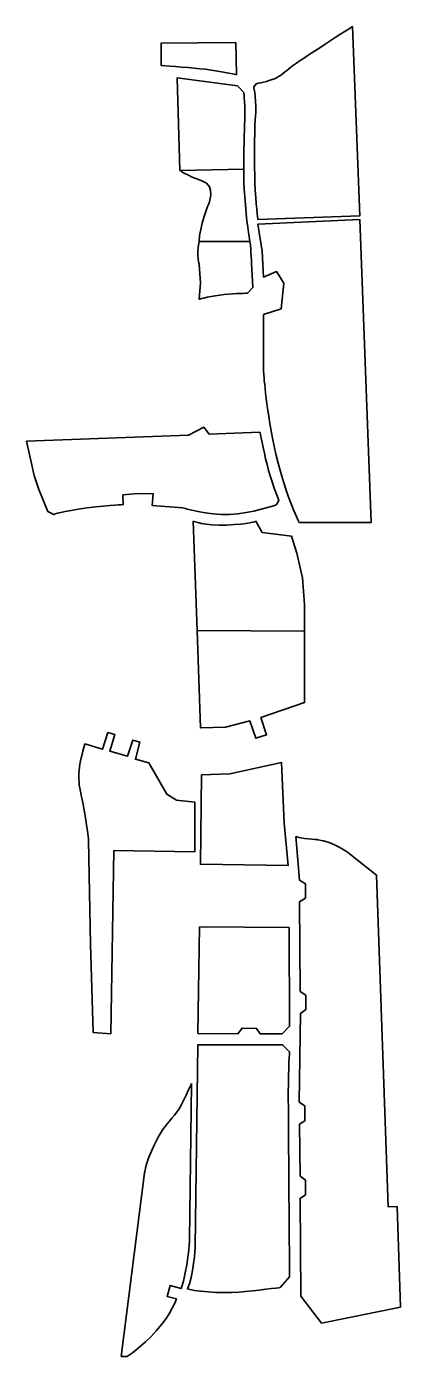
# Model space of a CAD drawing. Header units: inches. Extents: x 378 to 702, y -1538 to -382.
import ezdxf

# ---------------------------------------------------------------- set-up
doc = ezdxf.new("R2010")
doc.units = ezdxf.units.IN
doc.header["$MEASUREMENT"] = 0
doc.layers.add('Layer 1', color=7, linetype='Continuous')

# ---------------------------------------------------------------- blocks, each defined once
blk = doc.blocks.new('block 2')
at = {"layer": 'Layer 1', "color": 1, "lineweight": 35, "true_color": 0xff0000}
for points in [[(581.1, -982.6), (586.2, -997.8), (576.8, -1000.7), (571.7, -985.5), (550.3, -991), (528.6, -991.7), (525.7, -906.9), (619.1, -907.7), (619.1, -969.6), (581.1, -982.6)], [(529.7, -1032.3), (528.6, -1110.1), (605, -1111.2), (601.4, -1074.3), (599.2, -1021.8), (554.3, -1031.5), (529.7, -1032.3)], [(527.9, -1164.5), (605.7, -1165.2), (606.1, -1251), (599.6, -1257.5), (580.7, -1257.5), (577.5, -1252.8), (564.8, -1252.5), (561.2, -1257.5), (526.4, -1257.2), (527.9, -1164.5)]]:
    blk.add_lwpolyline(points, dxfattribs=at)
for points, knots in [([(578.6, -549.8), (578.6, -549.8), (667.3, -546.5), (667.3, -546.5), (667.3, -546.5), (660.8, -382.1), (660.8, -382.1), (660.8, -382.1), (614.8, -411.4), (607.9, -416.9), (601, -422.3), (598.1, -425.2), (593.1, -427.4), (588, -429.6), (577.5, -431.7), (577.5, -431.7), (577.5, -431.7), (575, -434.6), (575, -434.6), (575, -434.6), (577.8, -448), (576.4, -460.7), (575.7, -466.8), (575.3, -498.7), (576, -517.6), (576.8, -536.4), (578.6, -549.8), (578.6, -549.8)], [0, 0, 0, 0, 1, 1, 1, 2, 2, 2, 3, 3, 3, 4, 4, 4, 5, 5, 5, 6, 6, 6, 7, 7, 7, 8, 8, 8, 9, 9, 9, 9]), ([(559.4, -395.9), (559.4, -395.9), (494.5, -396.6), (494.5, -396.6), (494.5, -396.6), (494.5, -415.8), (494.5, -415.8), (494.5, -415.8), (516.3, -417.6), (528.2, -418.7), (540.2, -419.8), (560.1, -423.8), (560.1, -423.8), (560.1, -423.8), (559.4, -395.9), (559.4, -395.9)], [0, 0, 0, 0, 1, 1, 1, 2, 2, 2, 3, 3, 3, 4, 4, 4, 5, 5, 5, 5]), ([(510.8, -507.1), (510.8, -507.1), (566.3, -506), (566.3, -506), (566.3, -506), (566.6, -475.2), (567, -468.3), (567.9, -450.8), (566.3, -439.3), (566.3, -439.3), (566.3, -439.3), (560.8, -433.5), (560.8, -433.5), (560.8, -433.5), (508.3, -426.7), (508.3, -426.7), (508.3, -426.7), (510.8, -507.1), (510.8, -507.1)], [0, 0, 0, 0, 1, 1, 1, 2, 2, 2, 3, 3, 3, 4, 4, 4, 5, 5, 5, 6, 6, 6, 6]), ([(527.5, -569), (527.5, -569), (571.7, -569), (571.7, -569), (571.7, -569), (569.5, -558.1), (567.7, -537.1), (565.9, -516.1), (566.3, -506), (566.3, -506), (566.3, -506), (510.8, -507.1), (510.8, -507.1), (510.8, -507.1), (517, -511.8), (530, -516.1), (543.1, -520.5), (535.5, -537.1), (535.5, -537.1), (535.5, -537.1), (527.9, -555.6), (527.5, -569)], [0, 0, 0, 0, 1, 1, 1, 2, 2, 2, 3, 3, 3, 4, 4, 4, 5, 5, 5, 6, 6, 6, 7, 7, 7, 7]), ([(614.4, -813.1), (614.4, -813.1), (677.1, -813.1), (677.1, -813.1), (677.1, -813.1), (667.3, -549.8), (667.3, -549.8), (667.3, -549.8), (578.6, -553.8), (578.6, -553.8), (578.6, -553.8), (582.2, -577.3), (582.2, -577.3), (582.2, -577.3), (583.6, -599.8), (583.6, -599.8), (583.6, -599.8), (594.9, -595.1), (594.9, -595.1), (594.9, -595.1), (601, -605.2), (601, -605.2), (601, -605.2), (598.9, -627.3), (598.9, -627.3), (598.9, -627.3), (583.6, -632.4), (583.6, -632.4), (583.6, -632.4), (583.6, -682.7), (583.6, -682.7), (583.6, -682.7), (585.1, -709.5), (592.7, -746.8), (600.3, -784.2), (614.4, -813.1), (614.4, -813.1)], [0, 0, 0, 0, 1, 1, 1, 2, 2, 2, 3, 3, 3, 4, 4, 4, 5, 5, 5, 6, 6, 6, 7, 7, 7, 8, 8, 8, 9, 9, 9, 10, 10, 10, 11, 11, 11, 12, 12, 12, 12]), ([(527.5, -569), (527.5, -569), (571.7, -569), (571.7, -569), (572.1, -569.7), (573.1, -587.8), (573.1, -587.8), (573.1, -587.8), (574.2, -608.8), (574.2, -608.8), (574.2, -608.8), (569.5, -613.9), (569.5, -613.9), (569.5, -613.9), (559.4, -613.9), (549.2, -615), (539.1, -616.1), (527.5, -619), (527.5, -619), (527.5, -619), (528.6, -604.9), (528.6, -604.9), (528.6, -604.9), (527.5, -588.9), (527.5, -588.9), (527.5, -588.9), (525, -582.4), (527.5, -569)], [0, 0, 0, 0, 1, 1, 1, 2, 2, 2, 3, 3, 3, 4, 4, 4, 5, 5, 5, 6, 6, 6, 7, 7, 7, 8, 8, 8, 9, 9, 9, 9]), ([(580.4, -734.5), (580.4, -734.5), (536.2, -736.3), (536.2, -736.3), (536.2, -736.3), (531.5, -730.2), (531.5, -730.2), (531.5, -730.2), (518.4, -737.1), (518.4, -737.1), (518.4, -737.1), (377.6, -742.5), (377.6, -742.5), (377.6, -742.5), (384.1, -772.2), (384.1, -772.2), (384.1, -772.2), (388.1, -784.5), (388.1, -784.5), (388.1, -784.5), (396, -803.7), (396, -803.7), (396, -803.7), (401.1, -806.2), (401.1, -806.2), (401.1, -806.2), (408, -803.3), (430.1, -800.5), (452.2, -797.6), (461.6, -797.6), (461.6, -797.6), (461.6, -797.6), (461.2, -789.2), (461.2, -789.2), (461.2, -789.2), (474.6, -787.8), (474.6, -787.8), (474.6, -787.8), (487.7, -788.1), (487.7, -788.1), (487.7, -788.1), (486.6, -798.3), (486.6, -798.3), (486.6, -798.3), (513.4, -800.5), (513.4, -800.5), (513.4, -800.5), (535.1, -807), (553.9, -806.2), (572.8, -805.5), (594.9, -797.6), (594.9, -797.6), (594.9, -797.6), (596.7, -793.9), (596.7, -793.9), (596.7, -793.9), (589.8, -776.2), (586.5, -762.8), (583.3, -749.4), (580.4, -734.5), (580.4, -734.5)], [0, 0, 0, 0, 1, 1, 1, 2, 2, 2, 3, 3, 3, 4, 4, 4, 5, 5, 5, 6, 6, 6, 7, 7, 7, 8, 8, 8, 9, 9, 9, 10, 10, 10, 11, 11, 11, 12, 12, 12, 13, 13, 13, 14, 14, 14, 15, 15, 15, 16, 16, 16, 17, 17, 17, 18, 18, 18, 19, 19, 19, 20, 20, 20, 20]), ([(525.7, -906.9), (525.7, -906.9), (619.1, -907.7), (619.1, -907.7), (619.1, -907.7), (619.1, -884.5), (619.1, -884.5), (619.1, -884.5), (617.3, -861.3), (617.3, -861.3), (617.3, -861.3), (612.3, -839.9), (612.3, -839.9), (612.3, -839.9), (607.9, -825.1), (607.9, -825.1), (607.9, -825.1), (582.2, -821.8), (582.2, -821.8), (582.2, -821.8), (576.8, -812), (576.8, -812), (576.8, -812), (571, -814.6), (551.4, -815.3), (531.9, -816), (522.4, -812), (522.4, -812), (522.4, -812), (525.7, -906.9), (525.7, -906.9)], [0, 0, 0, 0, 1, 1, 1, 2, 2, 2, 3, 3, 3, 4, 4, 4, 5, 5, 5, 6, 6, 6, 7, 7, 7, 8, 8, 8, 9, 9, 9, 10, 10, 10, 10]), ([(453.3, -1098.2), (453.3, -1098.2), (450.7, -1257.5), (450.7, -1257.5), (450.7, -1257.5), (435.5, -1256.5), (435.5, -1256.5), (435.5, -1256.5), (433, -1179.7), (433, -1179.7), (433, -1179.7), (431.5, -1089.5), (431.5, -1089.5), (431.5, -1089.5), (429, -1066.3), (425, -1050), (421, -1033.7), (423.2, -1023.2), (428.3, -1005.5), (428.3, -1005.5), (443.5, -1010.2), (443.5, -1010.2), (443.5, -1010.2), (448.2, -995.7), (448.2, -995.7), (448.2, -995.7), (454.3, -997.5), (454.3, -997.5), (454.3, -997.5), (450, -1012), (450, -1012), (450, -1012), (465.2, -1016.3), (465.2, -1016.3), (465.2, -1016.3), (469.9, -1002.2), (469.9, -1002.2), (469.9, -1002.2), (476.1, -1004), (476.1, -1004), (476.1, -1004), (472.1, -1018.9), (472.1, -1018.9), (472.1, -1018.9), (483.7, -1022.1), (483.7, -1022.1), (483.7, -1022.1), (499.3, -1049.3), (499.3, -1049.3), (499.3, -1049.3), (507.9, -1054.4), (507.9, -1054.4), (507.9, -1054.4), (523.9, -1056.2), (523.9, -1056.2), (523.9, -1056.2), (523.9, -1099.3), (523.9, -1099.3), (523.9, -1099.3), (453.3, -1098.2), (453.3, -1098.2)], [0, 0, 0, 0, 1, 1, 1, 2, 2, 2, 3, 3, 3, 4, 4, 4, 5, 5, 5, 6, 6, 6, 7, 7, 7, 8, 8, 8, 9, 9, 9, 10, 10, 10, 11, 11, 11, 12, 12, 12, 13, 13, 13, 14, 14, 14, 15, 15, 15, 16, 16, 16, 17, 17, 17, 18, 18, 18, 19, 19, 19, 20, 20, 20, 20]), ([(611.5, -1085.9), (611.5, -1085.9), (614.8, -1123.9), (614.8, -1123.9), (614.8, -1123.9), (619.9, -1127.2), (619.9, -1127.2), (619.9, -1127.2), (619.9, -1139.5), (619.9, -1139.5), (619.9, -1139.5), (614.8, -1142.7), (614.8, -1142.7), (614.8, -1142.7), (615.2, -1220.6), (615.2, -1220.6), (615.2, -1220.6), (620.2, -1223.9), (620.2, -1223.9), (620.2, -1223.9), (620.2, -1236.5), (620.2, -1236.5), (620.2, -1236.5), (615.5, -1239.8), (615.5, -1239.8), (615.5, -1239.8), (614.4, -1316.9), (614.4, -1316.9), (614.4, -1316.9), (619.5, -1320.2), (619.5, -1320.2), (619.5, -1320.2), (619.5, -1333.2), (619.5, -1333.2), (619.5, -1333.2), (614.8, -1336.1), (614.8, -1336.1), (614.8, -1336.1), (615.2, -1381.1), (615.2, -1381.1), (615.2, -1381.1), (619.9, -1384.7), (619.9, -1384.7), (619.9, -1384.7), (619.9, -1397.4), (619.9, -1397.4), (619.9, -1397.4), (615.2, -1400.6), (615.2, -1400.6), (615.2, -1400.6), (615.9, -1485.4), (615.9, -1485.4), (615.9, -1485.4), (634, -1508.9), (634, -1508.9), (634, -1508.9), (702.4, -1495.2), (702.4, -1495.2), (702.4, -1495.2), (699.5, -1407.5), (699.5, -1407.5), (699.5, -1407.5), (691.9, -1407.9), (691.9, -1407.9), (691.9, -1407.9), (681.8, -1119.5), (681.8, -1119.5), (681.8, -1119.5), (657.9, -1100.7), (657.9, -1100.7), (657.9, -1100.7), (644.1, -1090.3), (630.7, -1088.8), (630.7, -1088.8), (614.8, -1088), (611.5, -1085.9)], [0, 0, 0, 0, 1, 1, 1, 2, 2, 2, 3, 3, 3, 4, 4, 4, 5, 5, 5, 6, 6, 6, 7, 7, 7, 8, 8, 8, 9, 9, 9, 10, 10, 10, 11, 11, 11, 12, 12, 12, 13, 13, 13, 14, 14, 14, 15, 15, 15, 16, 16, 16, 17, 17, 17, 18, 18, 18, 19, 19, 19, 20, 20, 20, 21, 21, 21, 22, 22, 22, 23, 23, 23, 24, 24, 24, 25, 25, 25, 25]), ([(599.9, -1267), (599.9, -1267), (606.1, -1273.1), (606.1, -1273.1), (606.1, -1273.1), (605, -1285.8), (605, -1308.6), (605, -1331.4), (606.1, -1468.7), (606.1, -1468.7), (606.1, -1468.7), (597.8, -1478.1), (597.8, -1478.1), (597.8, -1478.1), (576.8, -1480.7), (561.9, -1482.1), (547.1, -1483.6), (520.6, -1480.7), (517.4, -1479.2), (522.4, -1469.4), (524.2, -1442.3), (524.2, -1442.3), (524.2, -1442.3), (526.4, -1267), (526.4, -1267), (526.4, -1267), (599.9, -1267), (599.9, -1267)], [0, 0, 0, 0, 1, 1, 1, 2, 2, 2, 3, 3, 3, 4, 4, 4, 5, 5, 5, 6, 6, 6, 7, 7, 7, 8, 8, 8, 9, 9, 9, 9]), ([(521, -1300.6), (521, -1300.6), (519.2, -1436.5), (519.2, -1436.5), (519.2, -1436.5), (517.7, -1462.6), (511.9, -1478.9), (511.9, -1478.9), (502.2, -1476.3), (502.2, -1476.3), (502.2, -1476.3), (499.6, -1485.7), (499.6, -1485.7), (499.6, -1485.7), (507.9, -1487.9), (507.9, -1487.9), (507.9, -1487.9), (503.6, -1500.6), (490.6, -1515.4), (477.5, -1530.3), (464.8, -1537.9), (464.8, -1537.9), (464.8, -1537.9), (459.8, -1537.9), (459.8, -1537.9), (459.8, -1537.9), (480.1, -1378.2), (480.1, -1378.2), (480.1, -1378.2), (482.2, -1364.4), (492, -1347.4), (501.8, -1330.3), (507.2, -1329.3), (511.9, -1319.5), (519.2, -1304.5), (521, -1300.6), (521, -1300.6)], [0, 0, 0, 0, 1, 1, 1, 2, 2, 2, 3, 3, 3, 4, 4, 4, 5, 5, 5, 6, 6, 6, 7, 7, 7, 8, 8, 8, 9, 9, 9, 10, 10, 10, 11, 11, 11, 12, 12, 12, 12])]:
    blk.add_open_spline(points, degree=3, knots=knots, dxfattribs=at)

msp = doc.modelspace()

# ---------------------------------------------------------------- block references
at = {"layer": 'Layer 1'}
msp.add_blockref('block 2', (0, 0), dxfattribs=at)

doc.saveas('drawing.dxf')
